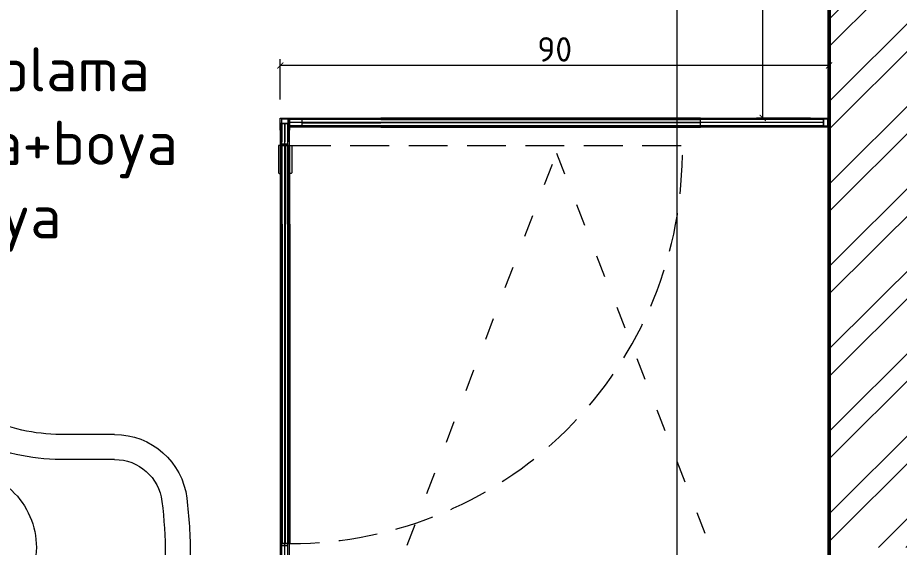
# Model space of a CAD drawing. Header units: inches. Extents: x -10121 to 9010, y 58067 to 62726.
# Drawn here: x -2687.7 to -2543.8, y 61413.8 to 61500.3 of the extents above; entities that cross this region are included whole.
import ezdxf

# ---------------------------------------------------------------- set-up
doc = ezdxf.new("R2010")
doc.units = ezdxf.units.IN
for name, pattern in [('ACAD_ISO03W100', [30, 12, -18]), ('DOT', [6.35, 0, -6.35]), ('HIDDEN', [9.525, 6.35, -3.175])]:
    doc.linetypes.add(name, pattern=pattern)
for name, color, linetype, lineweight in [('A-DUVAR 0.50', 40, 'Continuous', 50), ('A-KAPI NOKT', 35, 'DOT', 9), ('Auto-Aksesuar', 6, 'Continuous', 5), ('Auto-Cam', 140, 'Continuous', 9), ('Auto-Metal', 71, 'Continuous', 18), ('Auto-Olcu', 33, 'Continuous', 15), ('Auto-Silik', 251, 'Continuous', 5), ('Auto-Silik_Cizgiler', 47, 'Continuous', 9), ('Auto-SilikCizgiler', 251, 'Continuous', 9), ('Auto-Vitrifiye', 8, 'Continuous', 9), ('yazi mekan 020', 9, 'Continuous', 20)]:
    doc.layers.add(name, color=color, linetype=linetype, lineweight=lineweight)
doc.styles.add('1-20', font='isocpeur.ttf', dxfattribs={"height": 4})
doc.styles.add('swis721cnbt10', font='isocpeur.ttf', dxfattribs={"height": 10})
doc.dimstyles.new('ölçü 1_20', dxfattribs={"dimtxt": 4, "dimasz": 1, "dimexe": 1, "dimexo": 3, "dimtad": 1, "dimdec": 0, "dimtxsty": '1-20', "dimblk": 'ARCHTICK', "dimcen": 1.5, "dimclrd": 256, "dimclre": 256, "dimclrt": 256, "dimadec": 0, "dimazin": 0, "dimtfac": 1, "dimtdec": 0, "dimtmove": 0, "dimatfit": 3, "dimldrblk": 'ARCHTICK', "dimfxl": 1, "dimlwd": -1, "dimlwe": -1, "dimarcsym": 0})

# ---------------------------------------------------------------- blocks, each defined once
blk = doc.blocks.new('_ARCHTICK')
at = {"color": 0, "linetype": 'ByBlock', "const_width": 0.15}
blk.add_lwpolyline([(-0.5, -0.5), (0.5, 0.5)], dxfattribs=at)
blk = doc.blocks.new('*D162')
at = {"layer": 'Auto-Olcu', "ltscale": 5, "transparency": 16777216}
for p, q in [((-2567.83, 61736.04), (-2581.07, 61736.04)), ((-2580.05, 61364.22), (-2580.07, 61736.04)), ((-2567.81, 61364.22), (-2581.05, 61364.22))]:
    blk.add_line(p, q, dxfattribs=at)
at = {"layer": 'DEFPOINTS', "color": 0, "ltscale": 5, "transparency": 16777216}
for p in [(-2580.07, 61736.04), (-2564.83, 61736.04), (-2564.81, 61364.22)]:
    blk.add_point(p, dxfattribs=at)
at = {"layer": 'Auto-Olcu', "ltscale": 5, "transparency": 16777216}
for p, rotation in [((-2580.07, 61736.04), 90.00270459986305), ((-2580.05, 61364.22), 270.002704599863)]:
    blk.add_blockref('_ARCHTICK', p, dxfattribs=dict(at, rotation=rotation))
at = {"layer": 'Auto-Olcu', "ltscale": 5, "transparency": 16777216, "insert": (-2577.44, 61550.13), "char_height": 4, "attachment_point": 5, "rotation": 270.0027, "style": '1-20'}
blk.add_mtext('372', dxfattribs=at)
blk = doc.blocks.new('*D286')
at = {"layer": 'Auto-Olcu', "ltscale": 5, "transparency": 16777216}
for p, q in [((-2558.25, 61565.08), (-2567.05, 61565.08)), ((-2566.07, 61483.94), (-2566.05, 61565.08)), ((-2558.26, 61483.94), (-2567.07, 61483.94))]:
    blk.add_line(p, q, dxfattribs=at)
at = {"layer": 'DEFPOINTS', "color": 0, "ltscale": 5, "transparency": 16777216}
for p in [(-2566.05, 61565.08), (-2555.25, 61565.08, -24.75), (-2555.26, 61483.94, 14.89)]:
    blk.add_point(p, dxfattribs=at)
at = {"layer": 'Auto-Olcu', "ltscale": 5, "transparency": 16777216}
for p, rotation in [((-2566.05, 61565.08), 89.98210329158526), ((-2566.07, 61483.94), 269.9821032915852)]:
    blk.add_blockref('_ARCHTICK', p, dxfattribs=dict(at, rotation=rotation))
at = {"layer": 'Auto-Olcu', "ltscale": 5, "transparency": 16777216, "insert": (-2568.68, 61524.51), "char_height": 4, "attachment_point": 5, "rotation": 89.9821, "style": '1-20'}
blk.add_mtext('81', dxfattribs=at)
blk = doc.blocks.new('lava')
for p, q in [((-50, -31.63), (-50, 0)), ((-50, 0), (50, 0)), ((50, -31.63), (50, 0)), ((-44.96, -4.08), (44.96, -4.08)), ((-45.91, -31.63), (-45.91, -5.03)), ((45.91, -31.63), (45.91, -5.03)), ((-37.65, -47.22), (-28.87, -47.22)), ((37.65, -47.22), (28.87, -47.22)), ((-37.65, -51.3), (-28.87, -51.3)), ((37.65, -51.3), (28.87, -51.3))]:
    blk.add_line(p, q)
for centre, radius in [((0, -9.33), 1.9), ((0, -22.03), 3.3), ((0, -22.03), 2.35)]:
    blk.add_circle(centre, radius)
for centre, radius, start, end in [((-44.96, -5.03), 0.95, 90, 180), ((44.96, -5.03), 0.95, 0, 90), ((0, -45.6), 30.4, 46.6377, 133.3623), ((-12.07, -32.82), 12.82, 133.3623, 226.6377), ((12.07, -32.82), 12.82, 313.3623, 46.6377), ((26, -31.63), 76, 180, 186.9781), ((26, -31.63), 71.92, 180, 186.9781), ((-26, -31.63), 71.92, 353.0219, 0), ((-26, -31.63), 76, 353.0219, 0), ((-37.65, -39.42), 11.88, 186.9781, 270), ((-37.65, -39.42), 7.79, 186.9781, 270), ((37.65, -39.42), 7.79, 270, 353.0219), ((37.65, -39.42), 11.88, 270, 353.0219), ((0, -20.05), 30.4, 226.6377, 313.3623), ((-28.87, -79.8), 32.59, 64.1581, 90), ((28.87, -79.8), 32.59, 90, 115.8419), ((-28.87, -79.8), 28.5, 64.1581, 90), ((0, -20.46), 33.41, 243.9617, 296.0383), ((28.87, -79.8), 28.5, 90, 115.8419), ((0, -20.46), 37.49, 243.9831, 296.0169)]:
    blk.add_arc(centre, radius, start, end)
blk = doc.blocks.new('*D302')
at = {"layer": 'Auto-Olcu', "ltscale": 5, "transparency": 16777216}
for p, q in [((-2644.8, 61486.94), (-2644.8, 61493.53)), ((-2555.24, 61486.91), (-2555.24, 61493.53)), ((-2555.24, 61492.53), (-2644.8, 61492.53))]:
    blk.add_line(p, q, dxfattribs=at)
at = {"layer": 'DEFPOINTS', "color": 0, "ltscale": 5, "transparency": 16777216}
for p in [(-2644.8, 61492.53), (-2644.8, 61483.94, 15.32), (-2555.24, 61483.91)]:
    blk.add_point(p, dxfattribs=at)
at = {"layer": 'Auto-Olcu', "ltscale": 5, "transparency": 16777216, "rotation": 180}
blk.add_blockref('_ARCHTICK', (-2644.8, 61492.53), dxfattribs=at)
at = {"layer": 'Auto-Olcu', "ltscale": 5, "transparency": 16777216}
blk.add_blockref('_ARCHTICK', (-2555.24, 61492.53), dxfattribs=at)
at = {"layer": 'Auto-Olcu', "ltscale": 5, "transparency": 16777216, "insert": (-2600.02, 61495.15), "char_height": 4, "attachment_point": 5, "style": '1-20'}
blk.add_mtext('90', dxfattribs=at)

msp = doc.modelspace()

# ---------------------------------------------------------------- hatches: boundary and pattern name
at = {"layer": 'Auto-Silik_Cizgiler'}
h = msp.add_hatch(dxfattribs=at)
h.set_pattern_fill('ANSI32', color=256)
h.set_pattern_definition([(45, (19520.121, 46545.344), (-6.735192, 6.735192), []), (45, (19524.611, 46545.344), (-6.735192, 6.735192), [])])
h.paths.add_polyline_path([(-2520.78, 61413.81), (-2555.26, 61413.81), (-2555.26, 61557.46), (-2520.78, 61557.46)])

# ---------------------------------------------------------------- linework, layer by layer
at = {"layer": 'A-DUVAR 0.50'}
msp.add_line((-2555.24, 61364.22), (-2555.26, 61736.04), dxfattribs=at)
at = {"layer": 'A-KAPI NOKT', "linetype": 'ACAD_ISO03W100', "ltscale": 0.3}
msp.add_lwpolyline([(-2643.3, 61363.72), (-2599.72, 61478.19), (-2555.26, 61364.22)], dxfattribs=at)
at = {"layer": 'Auto-Aksesuar', "elevation": 14.45}
for points in [[(-2645.1, 61479.46), (-2645.1, 61474.96), (-2645, 61474.86), (-2644.7, 61474.86), (-2644.7, 61479.46)], [(-2642.9, 61479.46), (-2642.9, 61474.96), (-2643, 61474.86), (-2643.3, 61474.86), (-2643.3, 61479.46)]]:
    msp.add_lwpolyline(points, close=True, dxfattribs=at)
at = {"layer": 'Auto-Cam'}
for p, q in [((-2644.8, 61483.94, 15.32), (-2555.26, 61483.94, 14.89)), ((-2556.15, 61482.69, 15.33), (-2556.15, 61483.69, 15.33)), ((-2643.55, 61483.05, 15.33), (-2644.55, 61483.05, 15.33)), ((-2641.23, 61483.13, 15.28), (-2628.37, 61483.13, 15.06)), ((-2643.94, 61479.46, 1.7), (-2643.94, 61466.59, 1.48))]:
    msp.add_line(p, q, dxfattribs=at)
for points, elevation in [([(-2643.3, 61483.69), (-2643.3, 61482.69)], 15.9), ([(-2556.15, 61483.69), (-2643.3, 61483.69)], 15.04), ([(-2628.37, 61483.69), (-2641.23, 61483.69)], 29.63), ([(-2628.37, 61483.69), (-2576.21, 61483.69)], 29.63), ([(-2556.15, 61483.69), (-2559.14, 61483.69)], 14.74), ([(-2556.15, 61483.69), (-2556.15, 61482.69)], 15.33), ([(-2644.55, 61382.28), (-2644.56, 61483.05)], 0.15), ([(-2644.55, 61483.05), (-2643.55, 61483.05)], 15.33), ([(-2644.55, 61483.05), (-2644.55, 61480.06)], 14.74), ([(-2644.05, 61382.28), (-2644.06, 61483.05)], 0.15), ([(-2644.05, 61483.05), (-2644.05, 61480.06)], 14.74), ([(-2643.55, 61382.28), (-2643.56, 61483.05)], 0.15), ([(-2643.55, 61483.05), (-2643.55, 61480.06)], 14.74), ([(-2556.15, 61483.19), (-2643.3, 61483.19)], 15.04), ([(-2556.15, 61482.69), (-2643.3, 61482.69)], 15.04), ([(-2628.37, 61483.19), (-2641.23, 61483.19)], 29.63), ([(-2628.37, 61482.69), (-2641.23, 61482.69)], 29.63), ([(-2628.37, 61483.19), (-2576.21, 61483.19)], 29.63), ([(-2628.37, 61482.69), (-2576.21, 61482.69)], 29.63), ([(-2556.15, 61483.19), (-2559.14, 61483.19)], 14.74), ([(-2556.15, 61482.69), (-2559.14, 61482.69)], 14.74), ([(-2644.5, 61479.74), (-2643.5, 61479.74)], 1.74), ([(-2644.5, 61466.59), (-2644.5, 61479.46)], 16.04), ([(-2644.5, 61479.46), (-2643.5, 61479.46)], 1.45), ([(-2644, 61466.59), (-2644, 61479.46)], 16.04), ([(-2643.5, 61466.59), (-2643.5, 61479.46)], 16.04), ([(-2644.5, 61466.59), (-2644.5, 61414.43)], 16.04), ([(-2644, 61466.59), (-2644, 61414.43)], 16.04), ([(-2643.5, 61466.59), (-2643.5, 61414.43)], 16.04), ([(-2644.5, 61414.43), (-2643.5, 61414.43)], 1.45), ([(-2644.5, 61414.14), (-2643.5, 61414.14)], 1.74)]:
    msp.add_lwpolyline(points, dxfattribs=dict(at, elevation=elevation))
at = {"layer": 'Auto-Metal'}
for p, q in [((-2644.8, 61481.94, 15.76), (-2644.8, 61483.94, 15.32)), ((-2644.8, 61483.94, 15.32), (-2643.3, 61483.94, 15.32)), ((-2643.5, 61483.74, 15.32), (-2644.6, 61483.74, 15.32)), ((-2644.6, 61483.74, 15.32), (-2644.6, 61481.94, 15.76)), ((-2643.5, 61481.94, 15.76), (-2643.5, 61483.74, 15.32)), ((-2643.3, 61483.94, 15.32), (-2643.3, 61481.94, 15.76)), ((-2557.26, 61483.74, 15.76), (-2557.26, 61483.94, 15.76)), ((-2557.26, 61483.94, 15.76), (-2555.26, 61483.94, 15.32)), ((-2555.46, 61483.74, 15.32), (-2557.26, 61483.74, 15.76)), ((-2555.46, 61482.64, 15.32), (-2555.46, 61483.74, 15.32)), ((-2555.26, 61483.94, 15.32), (-2555.26, 61482.44, 15.32)), ((-2557.26, 61482.44, 15.76), (-2557.26, 61482.64, 15.76)), ((-2557.26, 61482.64, 15.76), (-2555.46, 61482.64, 15.32)), ((-2555.26, 61482.44, 15.32), (-2557.26, 61482.44, 15.76)), ((-2644.6, 61481.94, 15.76), (-2644.8, 61481.94, 15.76)), ((-2643.3, 61481.94, 15.76), (-2643.5, 61481.94, 15.76))]:
    msp.add_line(p, q, dxfattribs=at)
at = {"layer": 'Auto-Silik', "linetype": 'HIDDEN'}
msp.add_line((-2642.9, 61479.46, 29.77), (-2579.2, 61479.46, 29.34), dxfattribs=at)
msp.add_arc((-2643.11, 61478.35, 15.76), 63.92, 268.5231, 0.9968, dxfattribs=at)
at = {"layer": 'Auto-SilikCizgiler', "color": 1, "linetype": 'ACAD_ISO03W100', "ltscale": 0.5, "true_color": 0xe60000}
msp.add_line((-2555.24, 61736.23), (-2555.24, 61364.42), dxfattribs=at)
at = {"layer": 'Auto-SilikCizgiler'}
for points, elevation in [([(-2555.26, 61482.44), (-2643.3, 61482.44), (-2643.3, 61483.94), (-2555.26, 61483.94)], 14.89), ([(-2628.37, 61482.44), (-2641.23, 61482.44), (-2641.23, 61483.94), (-2628.37, 61483.94)], 29.34), ([(-2628.37, 61482.44), (-2576.21, 61482.44), (-2576.21, 61483.94), (-2628.37, 61483.94)], 29.34), ([(-2643.3, 61383.42), (-2643.3, 61483.05), (-2644.8, 61483.06), (-2644.8, 61383.42)], 0), ([(-2643.25, 61466.59), (-2643.25, 61479.46), (-2644.75, 61479.46), (-2644.75, 61466.59)], 15.76), ([(-2643.25, 61466.59), (-2643.25, 61414.43), (-2644.75, 61414.43), (-2644.75, 61466.59)], 15.76)]:
    msp.add_lwpolyline(points, dxfattribs=dict(at, elevation=elevation))

# ---------------------------------------------------------------- block references
at = {"layer": 'Auto-Vitrifiye', "color": 1, "xscale": -1, "rotation": 180}
msp.add_blockref('lava', (-2709.49, 61380.96), dxfattribs=at)

# ---------------------------------------------------------------- texts
at = {"layer": 'yazi mekan 020', "insert": (-2715.15, 61507.48), "char_height": 7.2, "attachment_point": 2, "style": 'swis721cnbt10'}
msp.add_mtext('ALAN; 5 M2\\P\\pi-165.6,l165.6;DÖS; Mermer kaplama\\PDUV; Mermer+Sıva+boya\\PTAV; Sıva+boya', dxfattribs=at)

# ---------------------------------------------------------------- dimensions: what is measured, and where the dimension line sits
at = {"layer": 'Auto-Olcu', "ltscale": 5}
dim = msp.add_aligned_dim(p1=(-2564.81, 61364.22), p2=(-2564.83, 61736.04), distance=15.24, dimstyle='ölçü 1_20', dxfattribs=at)
dim.commit()
dim.dimension.update_dxf_attribs({"geometry": '*D162', "text_midpoint": (-2577.44, 61550.13)})
dim = msp.add_linear_dim(base=(-2566.05, 61565.08), p1=(-2555.26, 61483.94, 14.89), p2=(-2555.25, 61565.08, -24.75), angle=269.9821, dimstyle='ölçü 1_20', dxfattribs=at)
dim.commit()
dim.dimension.update_dxf_attribs({"geometry": '*D286', "text_midpoint": (-2568.68, 61524.51)})
dim = msp.add_linear_dim(base=(-2644.8, 61492.53), p1=(-2555.24, 61483.91), p2=(-2644.8, 61483.94, 15.32), dimstyle='ölçü 1_20', dxfattribs=at)
dim.commit()
dim.dimension.update_dxf_attribs({"geometry": '*D302', "text_midpoint": (-2600.02, 61495.15)})

doc.saveas('drawing.dxf')
